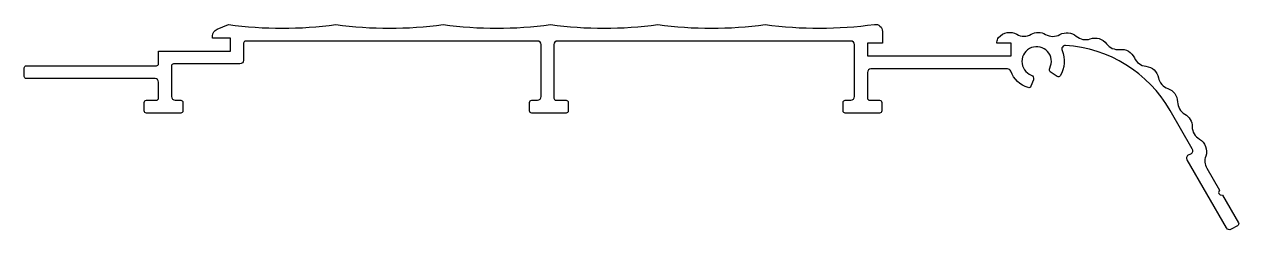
# Model space of a CAD drawing. Extents: x 269 to 438, y -20 to 9.
import ezdxf

# ---------------------------------------------------------------- set-up
doc = ezdxf.new("R2010")
doc.units = 0
doc.layers.add('1', color=7, linetype='CONTINUOUS')

msp = doc.modelspace()

# ---------------------------------------------------------------- linework, layer by layer
at = {"layer": '1', "color": 0, "linetype": 'CONTINUOUS', "ltscale": 2}
msp.add_lwpolyline([(412, 2.95, 2.589905), (409.42, 1.96, -0.410124), (409.7, 1.32), (409.35, 0.39, -0.400756), (408.98, 0.21, -0.228084), (406.55, 2.51, 0.311632), (406.09, 2.83), (387.01, 2.83, 0.414214), (386.51, 2.33), (386.51, -1.25, 0.414214), (386.81, -1.55), (388.21, -1.55, -0.414214), (388.51, -1.85), (388.51, -3.05, -0.414214), (388.21, -3.35), (383.41, -3.35, -0.414214), (383.11, -3.05), (383.11, -1.85, -0.414214), (383.41, -1.55), (384.21, -1.55, 0.414214), (384.71, -1.05), (384.71, 6.22, 0.414214), (384.21, 6.72), (343.2, 6.72, 0.414214), (342.7, 6.22), (342.7, -1.25, 0.414214), (343, -1.55), (344.4, -1.55, -0.414214), (344.7, -1.85), (344.7, -3.05, -0.414214), (344.4, -3.35), (339.6, -3.35, -0.414214), (339.3, -3.05), (339.3, -1.85, -0.414214), (339.6, -1.55), (340.4, -1.55, 0.414214), (340.9, -1.05), (340.9, 6.22, 0.414214), (340.4, 6.72), (299.62, 6.72, 0.414214), (299.32, 6.42), (299.32, 4.02, -0.414214), (298.82, 3.52), (289.55, 3.52, 0.414214), (289.25, 3.22), (289.25, -1.05, 0.414214), (289.75, -1.55), (290.55, -1.55, -0.414214), (290.85, -1.85), (290.85, -3.05, -0.414214), (290.55, -3.35), (285.75, -3.35, -0.414214), (285.45, -3.05), (285.45, -1.85, -0.414214), (285.75, -1.55), (287.15, -1.55, 0.414214), (287.45, -1.25), (287.45, 0.97, 0.414214), (286.95, 1.47), (268.98, 1.47, -0.414214), (268.68, 1.77), (268.68, 2.97, -0.414214), (268.98, 3.27), (287.15, 3.27, 0.414214), (287.45, 3.57), (287.45, 5.32), (297.5, 5.32), (297.5, 7.12), (295, 7.12), (295, 7.44, -0.304918), (295.62, 8.37), (297.22, 9.02, 0.066667), (312.22, 9.02, 0.066667), (327.22, 9.02, 0.066667), (342.22, 9.02, 0.066667), (357.22, 9.02, 0.066667), (372.22, 9.02, 0.0678), (387.48, 9.05, -0.45513), (388.61, 8.06), (388.61, 6.43), (386.51, 6.43), (386.51, 4.63), (406.61, 4.63), (406.61, 6.43), (404.61, 6.43), (404.61, 6.57, -0.172453), (404.84, 7.2, -0.368233), (407.39, 7.67, 0.267949), (409.39, 7.67, -0.27127), (411.41, 7.65, 0.267949), (413.41, 7.63, -0.314921), (415.69, 7.4, 0.267949), (417.66, 7.03, -0.328584), (419.93, 6.34, 0.267949), (421.76, 5.55, -0.328584), (423.82, 4.37, 0.267949), (425.44, 3.19, -0.328584), (427.19, 1.58, 0.267949), (428.5, 0.08, -0.31636), (429.85, -1.78, 0.267949), (430.88, -3.5, -0.272032), (431.9, -5.25, 0.267949), (432.9, -6.98, -0.361296), (433.79, -9.38, 0.219217), (433.94, -11.05), (435.73, -14.14), (435.63, -14.34, 0.481083), (435.83, -14.77), (436.13, -14.84), (438.36, -18.7, -0.420306), (438.25, -19.11), (437.37, -19.6, -0.408147), (436.69, -19.41), (431.2, -9.9, -0.42526), (431.4, -9.2), (431.72, -9.04, 0.42526), (431.92, -8.34), (428.82, -2.97, 0.251176), (414.2, 6.1, 0.559109), (413.71, 5.4, -0.243004), (413.46, 1.87, -0.41517), (413.04, 1.77), (412.18, 2.3, -0.390165)], format="xyb", close=True, dxfattribs=at)

doc.saveas('drawing.dxf')
